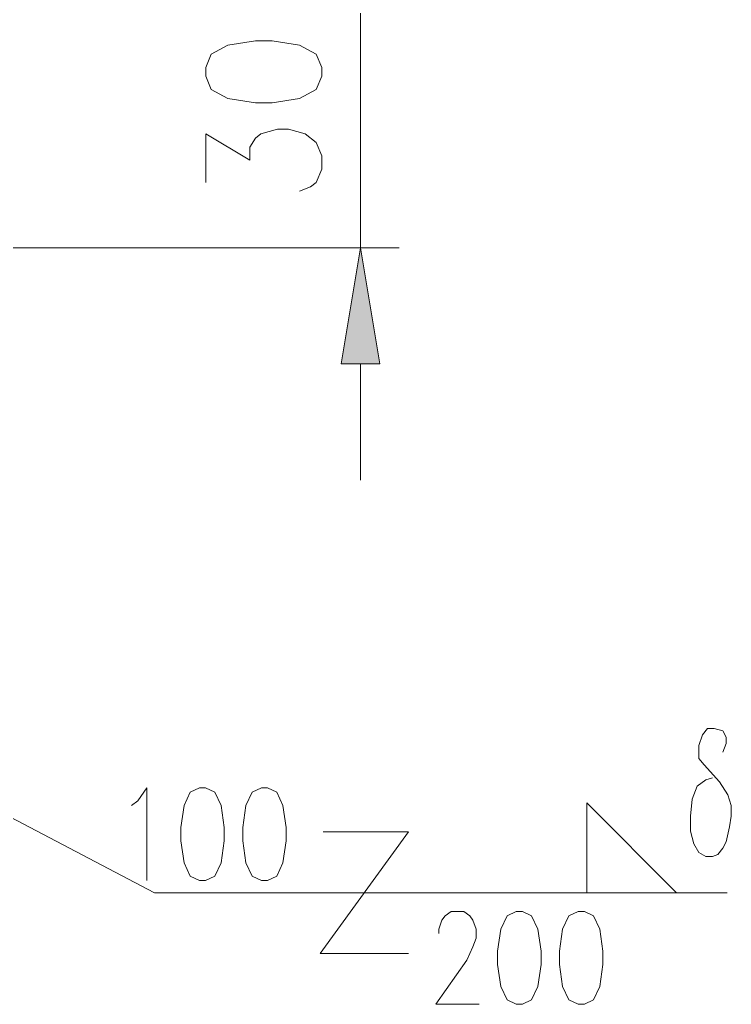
# Model space of a CAD drawing. Header units: millimetres. Extents: x 0 to 829, y 0 to 586.
# Drawn here: x 729.33 to 747.47, y 181.02 to 206.12 of the extents above; entities that cross this region are included whole.
import ezdxf

# ---------------------------------------------------------------- set-up
doc = ezdxf.new("R2010")
doc.units = ezdxf.units.MM

msp = doc.modelspace()

# ---------------------------------------------------------------- hatches: boundary and pattern name
h = msp.add_hatch(color=0)
h.dxf.hatch_style = 2
h.paths.add_polyline_path([(737.524278, 197.347417), (738.018167, 200.303694), (738.508528, 197.347417)])

# ---------------------------------------------------------------- linework, layer by layer
at = {"color": 0, "lineweight": 0}
for points in [[(738.018167, 207.024111), (738.018167, 200.303694)], [(734.074111, 201.972333), (734.074111, 203.214111), (735.199472, 202.536778), (735.199472, 202.875444), (735.340583, 203.101222), (735.481694, 203.214111), (735.905028, 203.327), (736.18725, 203.327), (736.607056, 203.214111), (736.889278, 202.988333), (737.030389, 202.649667), (737.030389, 202.311), (736.889278, 201.972333), (736.748167, 201.862972), (736.465944, 201.750083)], [(724.132833, 200.303694), (739.002417, 200.303694)], [(738.018167, 197.347417), (738.018167, 194.387611)], [(724.736083, 188.079944), (732.768833, 183.86425)], [(746.865833, 188.051722), (746.735306, 187.889444)], [(747.038694, 188.051722), (746.865833, 188.051722)], [(747.257417, 187.995278), (747.038694, 188.051722)], [(747.257417, 187.452), (747.342083, 187.670722), (747.342083, 187.833), (747.257417, 187.995278)], [(746.735306, 187.889444), (746.647111, 187.617806), (746.647111, 187.289722), (746.777639, 187.127444)], [(746.777639, 187.127444), (747.169222, 186.693528)], [(746.47425, 186.256083), (746.604778, 186.584167), (746.8235, 186.746444)], [(746.8235, 186.746444), (746.996361, 186.799361)], [(732.179694, 186.093806), (732.338444, 186.206694), (732.574806, 186.545361), (732.574806, 184.178222)], [(747.169222, 186.693528), (747.387944, 186.365444)], [(746.431917, 185.822167), (746.47425, 186.256083)], [(747.387944, 186.365444), (747.472611, 186.093806)], [(743.786083, 186.157306), (746.075611, 183.86425)], [(743.786083, 186.157306), (743.786083, 183.86425)], [(747.472611, 186.093806), (747.472611, 185.822167), (747.430278, 185.550528), (747.342083, 185.169528), (747.257417, 185.00725), (747.126889, 184.844972), (746.996361, 184.788528)], [(746.8235, 184.788528), (746.647111, 184.897889), (746.516583, 185.116611), (746.431917, 185.441167), (746.431917, 185.822167)], [(739.238778, 185.416472), (736.988056, 182.315556)], [(737.065667, 185.416472), (739.238778, 185.416472)], [(746.996361, 184.788528), (746.8235, 184.788528)], [(732.768833, 183.86425), (747.36325, 183.86425)], [(740.018417, 182.827083), (740.018417, 182.939972), (740.096028, 183.16575), (740.173639, 183.278639), (740.332389, 183.388), (740.649889, 183.388), (740.805111, 183.278639), (740.88625, 183.16575), (740.963861, 182.939972), (740.963861, 182.714194), (740.88625, 182.488417), (740.7275, 182.14975), (739.937278, 181.024389), (741.041472, 181.024389)], [(736.988056, 182.315556), (739.238778, 182.315556)]]:
    msp.add_lwpolyline(points, dxfattribs=at)
for points in [[(734.074111, 204.678139), (734.215222, 204.339472), (734.635028, 204.113694), (735.340583, 204.000806), (735.763917, 204.000806), (736.465944, 204.113694), (736.889278, 204.339472), (737.030389, 204.678139), (737.030389, 204.903917), (736.889278, 205.242583), (736.465944, 205.468361), (735.763917, 205.58125), (735.340583, 205.58125), (734.635028, 205.468361), (734.215222, 205.242583), (734.074111, 204.903917)], [(737.524278, 197.347417), (738.018167, 200.303694), (738.508528, 197.347417)], [(733.915361, 186.545361), (733.679, 186.432472), (733.52025, 186.093806), (733.442639, 185.529361), (733.442639, 185.190694), (733.52025, 184.629778), (733.679, 184.291111), (733.915361, 184.178222), (734.070583, 184.178222), (734.306944, 184.291111), (734.465694, 184.629778), (734.546833, 185.190694), (734.546833, 185.529361), (734.465694, 186.093806), (734.306944, 186.432472), (734.070583, 186.545361)], [(735.492278, 186.545361), (735.255917, 186.432472), (735.097167, 186.093806), (735.019556, 185.529361), (735.019556, 185.190694), (735.097167, 184.629778), (735.255917, 184.291111), (735.492278, 184.178222), (735.651028, 184.178222), (735.887389, 184.291111), (736.042611, 184.629778), (736.12375, 185.190694), (736.12375, 185.529361), (736.042611, 186.093806), (735.887389, 186.432472), (735.651028, 186.545361)], [(741.990444, 183.388), (741.754083, 183.278639), (741.595333, 182.939972), (741.514194, 182.375528), (741.514194, 182.036861), (741.595333, 181.475944), (741.754083, 181.137278), (741.990444, 181.024389), (742.145667, 181.024389), (742.382028, 181.137278), (742.540778, 181.475944), (742.621917, 182.036861), (742.621917, 182.375528), (742.540778, 182.939972), (742.382028, 183.278639), (742.145667, 183.388)], [(743.567361, 183.388), (743.331, 183.278639), (743.17225, 182.939972), (743.094639, 182.375528), (743.094639, 182.036861), (743.17225, 181.475944), (743.331, 181.137278), (743.567361, 181.024389), (743.726111, 181.024389), (743.962472, 181.137278), (744.117694, 181.475944), (744.198833, 182.036861), (744.198833, 182.375528), (744.117694, 182.939972), (743.962472, 183.278639), (743.726111, 183.388)]]:
    msp.add_lwpolyline(points, close=True, dxfattribs=at)

doc.saveas('drawing.dxf')
